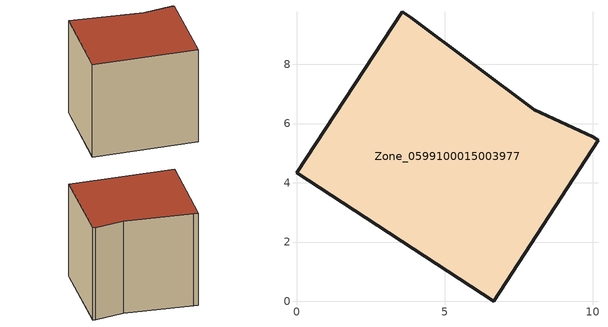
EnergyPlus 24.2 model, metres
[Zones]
Zone_0599100015003977
 floor ground (C_G): 3.58,9.78 3.88,9.58 8.02,6.46 10,5.55 10.18,5.44 6.65,0 0,4.33 z0.8
 wall outside (C_F): 3.88,9.58 3.58,9.78 0,4.33 6.65,0 10.18,5.44 10,5.55 8.02,6.46 3.88,9.58 z0.8:8.51
 roof outside (C_R): 10,5.55 8.02,6.46 3.88,9.58 3.58,9.78 0,4.33 6.65,0 10.18,5.44 z8.51
[BUILDING]
Pand.0599100015003977: North Axis=0; Terrain=City; Loads Convergence Tolerance Value=0.04; Temperature Convergence Tolerance Value=0.4; Solar Distribution=FullExterior; Maximum Number of Warmup Days=25; Minimum Number of Warmup Days=1
[Site:Location]
Rotterdam.The.Hague.AP_ZH_NLD Design_Conditions: Latitude=51.96; Longitude=4.45; Time Zone=1; Elevation=-4.5
[SITE:GROUNDTEMPERATURE:BUILDINGSURFACE]
18, 18, 18, 18, 18, 18, 18, 18, 18, 18, 18, 18
[MATERIAL] Thermal Absorptance=0.9; Solar Absorptance=0.7; Visible Absorptance=0.7
Name | Roughness | Thickness | Conductivity | Density | Specific Heat
G.TC.1965-1974 | MediumSmooth | 0.15 | 0.882353 | 540 | 1210
F.TC.1965-1974 | Rough | 0.3 | 0.697674 | 1920 | 840
R.TC.1965-1974 | MediumRough | 0.2 | 0.232558 | 1500 | 1000
[CONSTRUCTION]
C_G: G.TC.1965-1974
C_F: F.TC.1965-1974
C_R: R.TC.1965-1974
[ZONE]
Zone_0599100015003977: Type=1; Multiplier=1; Ceiling Height=Autocalculate; Volume=Autocalculate; Floor Area=autocalculate; Part of Total Floor Area=Yes
[ZONEINFILTRATION:DESIGNFLOWRATE]
Infil_Zone_0599100015003977: Zone or ZoneList or Space or SpaceList=Zone_0599100015003977; Schedule=AlwaysOn; Design Flow Rate Calculation Method=Flow/Area; Flow Rate per Floor Area=0.003; Constant Term Coefficient=1; Temperature Term Coefficient=0; Velocity Term Coefficient=0; Velocity Squared Term Coefficient=0
[HVACTEMPLATE:ZONE:IDEALLOADSAIRSYSTEM]
Zone_0599100015003977: Maximum Heating Supply Air Temperature=50; Minimum Cooling Supply Air Temperature=13; Maximum Heating Supply Air Humidity Ratio=0.0156; Minimum Cooling Supply Air Humidity Ratio=0.0077; Heating Limit=NoLimit; Cooling Limit=NoLimit; Dehumidification Control Type=ConstantSensibleHeatRatio; Cooling Sensible Heat Ratio=0.7; Dehumidification Setpoint=60; Humidification Control Type=None; Humidification Setpoint=30; Outdoor Air Method=None; Outdoor Air Flow Rate per Person=0.00944; Outdoor Air Flow Rate per Zone Floor Area=0; Outdoor Air Flow Rate per Zone=0; Demand Controlled Ventilation Type=None; Outdoor Air Economizer Type=NoEconomizer; Heat Recovery Type=None; Sensible Heat Recovery Effectiveness=0.7; Latent Heat Recovery Effectiveness=0.65
[ZONECONTROL:THERMOSTAT]
ThermostatControl_Zone_0599100015003977: Zone or ZoneList=Zone_0599100015003977; Control Type Schedule=DualSetpointControlType; Control 1=Thermostat_Zone_0599100015003977; Temperature Difference Between Cutout And Setpoint=0
[THERMOSTATSETPOINT:DUALSETPOINT]
Thermostat_Zone_0599100015003977: Heating Setpoint Temperature Schedule=HeatingSetpoint_Zone_0599100015003977; Cooling Setpoint Temperature Schedule=CoolingSetpoint_Zone_0599100015003977
[SCHEDULE:COMPACT]
HeatingSetpoint_Zone_0599100015003977: Through: 12/31, For: AllDays, Until: 24:00, 21
CoolingSetpoint_Zone_0599100015003977: Through: 12/31, For: AllDays, Until: 24:00, 24
DualSetpointControlType: Through: 12/31, For: AllDays, Until: 24:00, 4
AlwaysOn: Through: 12/31, For: AllDays, Until: 24:00, 1
